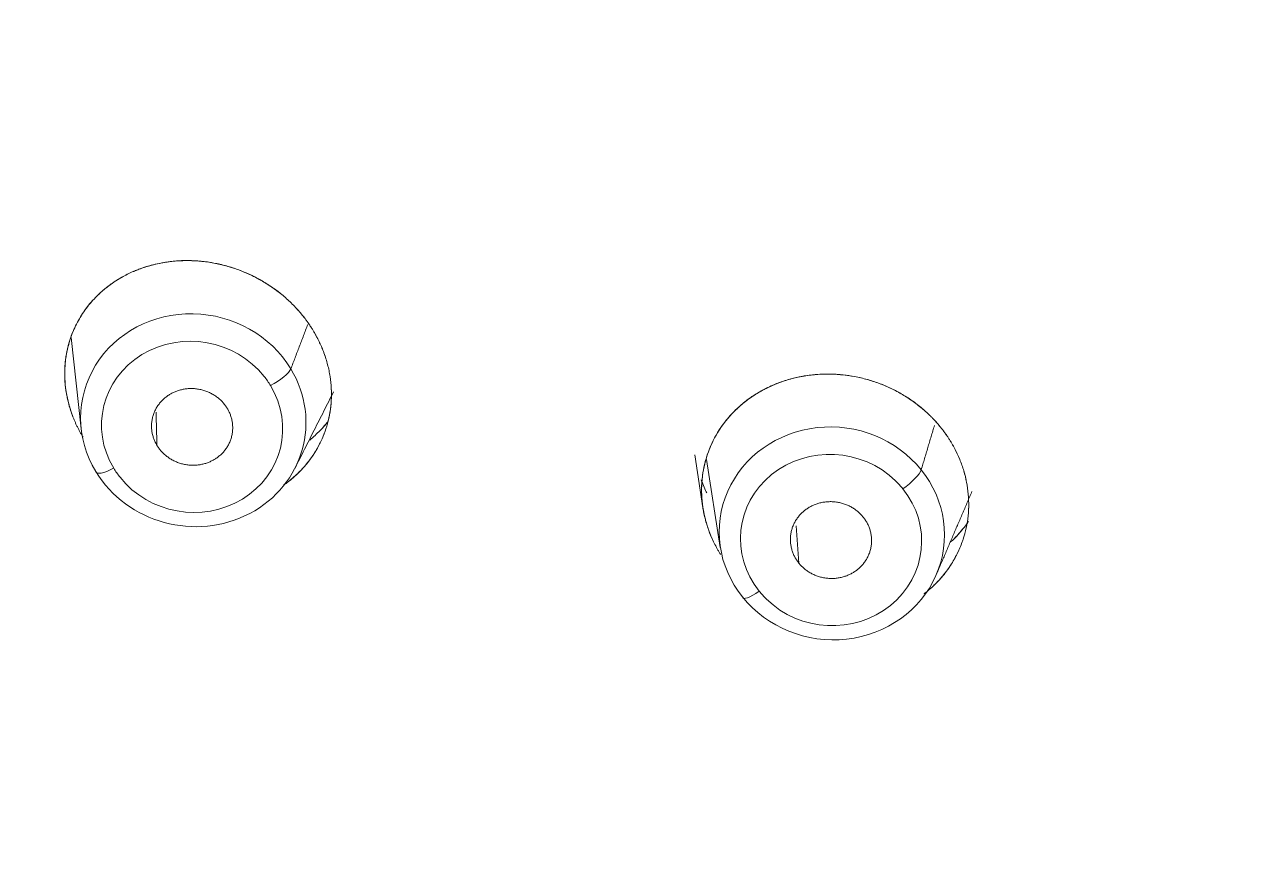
# Model space of a CAD drawing. Extents: x 5217 to 6345, y 0 to 827.
# Drawn here: x 5714.03 to 5730.56, y 465.95 to 477.09 of the extents above; entities that cross this region are included whole.
import ezdxf

# ---------------------------------------------------------------- set-up
doc = ezdxf.new("R2010")
doc.units = 0
doc.header["$LTSCALE"] = 30
doc.header["$MEASUREMENT"] = 0
doc.layers.add('1', color=7, linetype='CONTINUOUS')

msp = doc.modelspace()

# ---------------------------------------------------------------- linework, layer by layer
at = {"layer": '1', "color": 7, "linetype": 'Continuous', "lineweight": 18}
for p, q in [((5714.664, 472.856), (5714.8, 471.62)), ((5714.586, 472.198), (5714.586, 472.198)), ((5723.095, 471.272), (5723.207, 470.552)), ((5723.257, 471.208), (5723.442, 470.018)), ((5723.198, 470.613), (5723.207, 470.552))]:
    msp.add_line(p, q, dxfattribs=at)
for centre, major_axis, ratio, start_param, end_param in [((5757.244, 496.519), (-59.628, 0), 0.953717, 0, 1.529457), ((5757.244, 496.519), (-59.628, 0), 0.953717, 0, 1.529457), ((5716.315, 471.738), (-1.502, 0.272), 0.940906, 3.835194, 6.976787), ((5716.315, 471.738), (-1.502, 0.272), 0.940906, 0.693602, 3.835194), ((5724.95, 470.208), (-1.513, 0.19), 0.942829, 3.914589, 7.056182), ((5724.95, 470.208), (1.513, -0.19), 0.942829, 3.914589, 7.056182)]:
    msp.add_ellipse(centre, major_axis=major_axis, ratio=ratio, start_param=start_param, end_param=end_param, dxfattribs=at)
at = {"layer": '1', "color": 7, "linetype": 'Continuous', "lineweight": 13}
for centre, major_axis, ratio, start_param, end_param in [((5716.299, 471.648), (-1.208, 0.219), 0.940906, 3.961834, 6.976787), ((5716.299, 471.648), (-1.208, 0.219), 0.940906, 3.835194, 3.961834), ((5717.378, 472.306), (-0.257, -0.155), 0.260419, 1.344621, 2.818767), ((5716.299, 471.648), (1.208, -0.219), 0.940906, 3.961834, 6.976787), ((5724.939, 470.118), (1.217, -0.153), 0.942829, 0.895772, 3.914589), ((5715.256, 471.189), (0.257, 0.155), 0.260419, 3.012067, 4.486213), ((5716.299, 471.648), (1.208, -0.219), 0.940906, 3.835194, 3.961834), ((5725.923, 470.909), (0.234, 0.188), 0.238566, 4.470394, 5.949007), ((5724.939, 470.118), (1.217, -0.153), 0.942829, 0.772996, 0.895772), ((5724.939, 470.118), (1.217, -0.153), 0.942829, 4.037364, 7.056182), ((5723.979, 469.525), (0.234, 0.188), 0.238566, 2.991781, 4.470394), ((5724.939, 470.118), (1.217, -0.153), 0.942829, 3.914589, 4.037364)]:
    msp.add_ellipse(centre, major_axis=major_axis, ratio=ratio, start_param=start_param, end_param=end_param, dxfattribs=at)
at = {"layer": '1', "color": 7, "linetype": 'Continuous', "lineweight": 18}
for points, knots in [([(5759.712, 439.668), (5760.292, 439.691), (5761.968, 439.78), (5764.735, 440.04), (5767.995, 440.52), (5771.222, 441.172), (5774.407, 441.992), (5777.54, 442.979), (5780.611, 444.129), (5783.61, 445.439), (5786.529, 446.905), (5789.359, 448.523), (5792.092, 450.287), (5794.718, 452.192), (5797.229, 454.232), (5799.619, 456.402), (5801.88, 458.694), (5804.005, 461.101), (5805.987, 463.617), (5807.821, 466.233), (5809.501, 468.942), (5811.021, 471.735), (5812.378, 474.604), (5813.566, 477.54), (5814.583, 480.534), (5815.426, 483.576), (5816.091, 486.659), (5816.577, 489.772), (5816.882, 492.905), (5817.005, 496.05), (5816.947, 499.196), (5816.706, 502.335), (5816.285, 505.456), (5815.684, 508.55), (5814.904, 511.608), (5813.949, 514.62), (5812.822, 517.578), (5811.525, 520.471), (5810.063, 523.292), (5808.44, 526.031), (5806.66, 528.681), (5804.731, 531.234), (5802.657, 533.681), (5800.444, 536.015), (5798.1, 538.229), (5795.631, 540.316), (5793.045, 542.27), (5790.35, 544.085), (5787.555, 545.755), (5784.667, 547.276), (5781.695, 548.643), (5778.649, 549.85), (5775.538, 550.896), (5772.371, 551.776), (5769.157, 552.489), (5765.908, 553.031), (5762.632, 553.401), (5759.34, 553.598), (5756.041, 553.622), (5752.746, 553.471), (5749.464, 553.148), (5746.207, 552.652), (5742.982, 551.986), (5739.802, 551.151), (5736.674, 550.149), (5733.609, 548.985), (5730.617, 547.661), (5727.705, 546.181), (5724.883, 544.551), (5722.16, 542.774), (5719.544, 540.857), (5717.043, 538.805), (5714.664, 536.624), (5712.415, 534.322), (5710.302, 531.904), (5708.333, 529.379), (5706.512, 526.755), (5704.847, 524.038), (5703.34, 521.238), (5701.998, 518.363), (5700.825, 515.422), (5699.823, 512.423), (5698.996, 509.377), (5698.347, 506.291), (5697.877, 503.176), (5697.588, 500.041), (5697.48, 496.896), (5697.555, 493.75), (5697.811, 490.612), (5698.249, 487.493), (5698.866, 484.402), (5699.661, 481.348), (5700.631, 478.34), (5701.774, 475.388), (5703.085, 472.5), (5704.562, 469.686), (5706.199, 466.954), (5707.991, 464.313), (5709.934, 461.769), (5712.021, 459.332), (5714.245, 457.008), (5716.601, 454.805), (5719.08, 452.73), (5721.676, 450.788), (5724.38, 448.985), (5727.184, 447.328), (5730.08, 445.82), (5733.058, 444.468), (5736.111, 443.274), (5739.227, 442.243), (5742.399, 441.377), (5745.616, 440.68), (5748.868, 440.153), (5751.926, 439.822), (5753.898, 439.702), (5754.776, 439.668)], [0, 0, 0, 0, 0.004702, 0.013606, 0.022511, 0.031416, 0.040321, 0.049226, 0.058131, 0.067035, 0.07594, 0.084844, 0.093748, 0.102652, 0.111556, 0.120459, 0.129362, 0.138265, 0.147168, 0.15607, 0.164972, 0.173874, 0.182775, 0.191676, 0.200577, 0.209478, 0.218378, 0.227279, 0.236179, 0.245079, 0.253978, 0.262878, 0.271778, 0.280678, 0.289578, 0.298478, 0.307379, 0.316279, 0.32518, 0.334081, 0.342982, 0.351884, 0.360785, 0.369687, 0.37859, 0.387493, 0.396396, 0.405299, 0.414202, 0.423106, 0.43201, 0.440914, 0.449818, 0.458723, 0.467628, 0.476532, 0.485437, 0.494342, 0.503247, 0.512152, 0.521057, 0.529962, 0.538867, 0.547772, 0.556677, 0.565582, 0.574486, 0.583391, 0.592295, 0.601199, 0.610103, 0.619007, 0.62791, 0.636813, 0.645716, 0.654619, 0.663521, 0.672423, 0.681325, 0.690226, 0.699127, 0.708028, 0.716929, 0.725829, 0.734729, 0.743629, 0.752529, 0.761429, 0.770329, 0.779229, 0.788129, 0.797029, 0.805929, 0.814829, 0.82373, 0.832631, 0.841532, 0.850433, 0.859334, 0.868236, 0.877138, 0.886041, 0.894944, 0.903847, 0.91275, 0.921653, 0.930557, 0.939461, 0.948365, 0.95727, 0.966174, 0.975079, 0.983983, 0.992888, 1, 1, 1, 1]), ([(5793.07, 451.033), (5793.622, 451.416), (5795.04, 452.443), (5797.228, 454.234), (5799.62, 456.401), (5801.88, 458.694), (5804.005, 461.101), (5805.987, 463.617), (5807.821, 466.233), (5809.501, 468.942), (5811.021, 471.735), (5812.378, 474.604), (5813.566, 477.54), (5814.583, 480.534), (5815.426, 483.576), (5816.091, 486.659), (5816.577, 489.772), (5816.882, 492.905), (5817.005, 496.05), (5816.947, 499.196), (5816.706, 502.335), (5816.285, 505.456), (5815.684, 508.55), (5814.904, 511.608), (5813.949, 514.62), (5812.822, 517.578), (5811.525, 520.471), (5810.063, 523.292), (5808.44, 526.031), (5806.66, 528.681), (5804.731, 531.234), (5802.657, 533.681), (5800.444, 536.015), (5798.1, 538.229), (5795.631, 540.316), (5793.045, 542.27), (5790.35, 544.085), (5787.555, 545.755), (5784.667, 547.276), (5781.695, 548.643), (5778.649, 549.85), (5775.538, 550.896), (5772.371, 551.776), (5769.157, 552.489), (5765.908, 553.031), (5762.632, 553.401), (5759.34, 553.598), (5756.041, 553.622), (5752.746, 553.471), (5749.464, 553.148), (5746.207, 552.652), (5742.982, 551.986), (5739.802, 551.151), (5736.674, 550.149), (5733.609, 548.985), (5730.617, 547.661), (5727.705, 546.181), (5724.883, 544.551), (5722.16, 542.774), (5719.544, 540.857), (5717.043, 538.805), (5714.664, 536.624), (5712.415, 534.322), (5710.302, 531.904), (5708.333, 529.379), (5706.512, 526.755), (5704.847, 524.038), (5703.34, 521.238), (5701.998, 518.363), (5700.825, 515.422), (5699.823, 512.423), (5698.996, 509.377), (5698.347, 506.291), (5697.877, 503.176), (5697.588, 500.041), (5697.48, 496.896), (5697.555, 493.75), (5697.811, 490.612), (5698.249, 487.493), (5698.866, 484.402), (5699.661, 481.348), (5700.631, 478.34), (5701.774, 475.388), (5703.085, 472.5), (5704.562, 469.686), (5706.199, 466.954), (5707.991, 464.313), (5709.934, 461.769), (5712.021, 459.332), (5714.246, 457.009), (5716.6, 454.804), (5719.085, 452.736), (5720.978, 451.284), (5722.066, 450.56), (5722.254, 450.437)], [0, 0, 0, 0, 0.006833, 0.017845, 0.028856, 0.039868, 0.050878, 0.061889, 0.072899, 0.083908, 0.094918, 0.105926, 0.116935, 0.127943, 0.138951, 0.149959, 0.160966, 0.171973, 0.18298, 0.193987, 0.204994, 0.216001, 0.227008, 0.238016, 0.249023, 0.26003, 0.271038, 0.282046, 0.293055, 0.304063, 0.315072, 0.326082, 0.337091, 0.348102, 0.359112, 0.370123, 0.381134, 0.392146, 0.403157, 0.414169, 0.425182, 0.436194, 0.447207, 0.45822, 0.469233, 0.480246, 0.491259, 0.502272, 0.513286, 0.524299, 0.535313, 0.546326, 0.557339, 0.568352, 0.579365, 0.590378, 0.601391, 0.612403, 0.623416, 0.634428, 0.645439, 0.656451, 0.667462, 0.678472, 0.689483, 0.700493, 0.711502, 0.722512, 0.73352, 0.744529, 0.755537, 0.766545, 0.777553, 0.78856, 0.799567, 0.810574, 0.821581, 0.832588, 0.843595, 0.854602, 0.865609, 0.876617, 0.887624, 0.898632, 0.90964, 0.920649, 0.931657, 0.942666, 0.953676, 0.964686, 0.975696, 0.986706, 0.997717, 1, 1, 1, 1]), ([(5717.936, 472.95), (5717.932, 472.956), (5717.925, 472.968), (5717.913, 472.987), (5717.901, 473.005), (5717.889, 473.023), (5717.877, 473.041), (5717.865, 473.059), (5717.852, 473.077), (5717.839, 473.094), (5717.826, 473.112), (5717.812, 473.13), (5717.798, 473.147), (5717.784, 473.164), (5717.77, 473.181), (5717.756, 473.198), (5717.727, 473.231), (5717.684, 473.278), (5717.624, 473.338), (5717.561, 473.396), (5717.475, 473.468), (5717.361, 473.551), (5717.214, 473.642), (5717.056, 473.721), (5716.871, 473.794), (5716.65, 473.857), (5716.409, 473.893), (5716.211, 473.898), (5716.066, 473.89), (5715.904, 473.871), (5715.744, 473.836), (5715.616, 473.793), (5715.559, 473.771), (5715.521, 473.756), (5715.48, 473.738), (5715.428, 473.714), (5715.372, 473.685), (5715.299, 473.642), (5715.223, 473.594), (5715.138, 473.53), (5715.054, 473.458), (5714.978, 473.384), (5714.913, 473.309), (5714.858, 473.239), (5714.808, 473.166), (5714.75, 473.07), (5714.692, 472.951), (5714.636, 472.799), (5714.597, 472.638), (5714.576, 472.467), (5714.575, 472.301), (5714.588, 472.165), (5714.607, 472.057), (5714.626, 471.975), (5714.649, 471.893), (5714.671, 471.827), (5714.686, 471.788), (5714.691, 471.775), (5714.691, 471.775)], [0, 0, 0, 0, 0.004085, 0.008176, 0.012274, 0.016378, 0.020488, 0.024606, 0.028729, 0.032859, 0.036996, 0.04114, 0.04529, 0.049446, 0.05361, 0.05778, 0.061957, 0.077732, 0.093496, 0.109251, 0.124997, 0.155617, 0.187023, 0.219574, 0.252487, 0.296529, 0.3457, 0.387922, 0.407547, 0.428321, 0.480879, 0.5016, 0.507412, 0.51701, 0.525552, 0.53405, 0.550998, 0.563288, 0.584587, 0.605327, 0.627787, 0.651974, 0.670352, 0.688686, 0.706974, 0.725216, 0.757968, 0.789006, 0.82508, 0.860301, 0.893688, 0.92564, 0.942304, 0.958947, 0.975572, 0.992179, 0.999489, 1, 1, 1, 1]), ([(5714.824, 471.508), (5714.82, 471.514), (5714.813, 471.527), (5714.802, 471.545), (5714.791, 471.564), (5714.781, 471.582), (5714.771, 471.601), (5714.761, 471.62), (5714.752, 471.639), (5714.742, 471.658), (5714.733, 471.677), (5714.724, 471.696), (5714.716, 471.716), (5714.708, 471.735), (5714.699, 471.755), (5714.692, 471.774), (5714.684, 471.794), (5714.669, 471.834), (5714.648, 471.894), (5714.625, 471.976), (5714.607, 472.057), (5714.587, 472.169), (5714.574, 472.309), (5714.577, 472.478), (5714.599, 472.644), (5714.644, 472.825), (5714.718, 473.015), (5714.829, 473.207), (5714.956, 473.365), (5715.09, 473.492), (5715.222, 473.595), (5715.365, 473.683), (5715.519, 473.758), (5715.682, 473.817), (5715.851, 473.86), (5716.025, 473.888), (5716.2, 473.899), (5716.376, 473.894), (5716.55, 473.873), (5716.721, 473.837), (5716.889, 473.787), (5717.052, 473.722), (5717.209, 473.645), (5717.357, 473.554), (5717.473, 473.469), (5717.561, 473.396), (5717.623, 473.338), (5717.684, 473.279), (5717.731, 473.227), (5717.768, 473.185), (5717.794, 473.152), (5717.82, 473.12), (5717.845, 473.087), (5717.869, 473.053), (5717.892, 473.019), (5717.914, 472.985), (5717.929, 472.962), (5717.936, 472.95)], [0, 0, 0, 0, 0.003842, 0.007682, 0.011522, 0.015362, 0.019202, 0.023043, 0.026886, 0.03073, 0.034578, 0.038428, 0.042282, 0.04614, 0.050003, 0.053871, 0.057745, 0.061625, 0.07732, 0.092977, 0.108632, 0.124321, 0.156547, 0.188615, 0.220853, 0.253589, 0.297189, 0.340117, 0.383167, 0.415071, 0.446908, 0.478993, 0.510823, 0.542882, 0.575078, 0.606918, 0.638365, 0.669252, 0.700125, 0.730652, 0.761132, 0.791468, 0.821666, 0.851691, 0.881744, 0.896625, 0.911467, 0.926308, 0.941186, 0.948557, 0.955913, 0.963259, 0.9706, 0.97794, 0.985283, 0.992635, 1, 1, 1, 1]), ([(5714.824, 471.508), (5714.82, 471.514), (5714.813, 471.527), (5714.802, 471.545), (5714.791, 471.564), (5714.781, 471.582), (5714.771, 471.601), (5714.761, 471.62), (5714.752, 471.639), (5714.742, 471.658), (5714.733, 471.677), (5714.724, 471.696), (5714.716, 471.716), (5714.708, 471.735), (5714.699, 471.755), (5714.692, 471.774), (5714.684, 471.794), (5714.669, 471.834), (5714.648, 471.894), (5714.625, 471.976), (5714.607, 472.057), (5714.587, 472.169), (5714.574, 472.309), (5714.577, 472.478), (5714.599, 472.644), (5714.644, 472.825), (5714.718, 473.015), (5714.829, 473.207), (5714.956, 473.365), (5715.09, 473.492), (5715.222, 473.595), (5715.365, 473.683), (5715.519, 473.758), (5715.682, 473.817), (5715.851, 473.86), (5716.025, 473.888), (5716.2, 473.899), (5716.376, 473.894), (5716.55, 473.873), (5716.721, 473.837), (5716.889, 473.787), (5717.052, 473.722), (5717.209, 473.645), (5717.357, 473.554), (5717.473, 473.469), (5717.561, 473.396), (5717.623, 473.338), (5717.684, 473.279), (5717.731, 473.227), (5717.768, 473.185), (5717.794, 473.152), (5717.82, 473.12), (5717.845, 473.087), (5717.869, 473.053), (5717.892, 473.019), (5717.914, 472.985), (5717.929, 472.962), (5717.936, 472.95)], [0, 0, 0, 0, 0.003842, 0.007682, 0.011522, 0.015362, 0.019202, 0.023043, 0.026886, 0.03073, 0.034578, 0.038428, 0.042282, 0.04614, 0.050003, 0.053871, 0.057745, 0.061625, 0.07732, 0.092977, 0.108632, 0.124321, 0.156547, 0.188615, 0.220853, 0.253589, 0.297189, 0.340117, 0.383167, 0.415071, 0.446908, 0.478993, 0.510823, 0.542882, 0.575078, 0.606918, 0.638365, 0.669252, 0.700125, 0.730652, 0.761132, 0.791468, 0.821666, 0.851691, 0.881744, 0.896625, 0.911467, 0.926308, 0.941186, 0.948557, 0.955913, 0.963259, 0.9706, 0.97794, 0.985283, 0.992635, 1, 1, 1, 1]), ([(5717.936, 472.95), (5717.932, 472.956), (5717.925, 472.968), (5717.913, 472.987), (5717.901, 473.005), (5717.889, 473.023), (5717.877, 473.041), (5717.865, 473.059), (5717.852, 473.077), (5717.839, 473.094), (5717.826, 473.112), (5717.812, 473.13), (5717.798, 473.147), (5717.784, 473.164), (5717.77, 473.181), (5717.756, 473.198), (5717.727, 473.231), (5717.684, 473.278), (5717.624, 473.338), (5717.561, 473.396), (5717.475, 473.468), (5717.361, 473.551), (5717.214, 473.642), (5717.056, 473.721), (5716.896, 473.784), (5716.734, 473.834), (5716.566, 473.87), (5716.387, 473.893), (5716.213, 473.898), (5716.033, 473.889), (5715.847, 473.861), (5715.69, 473.819), (5715.581, 473.78), (5715.525, 473.757), (5715.48, 473.738), (5715.428, 473.714), (5715.372, 473.685), (5715.299, 473.642), (5715.223, 473.594), (5715.138, 473.53), (5715.054, 473.458), (5714.978, 473.384), (5714.913, 473.309), (5714.858, 473.239), (5714.808, 473.166), (5714.75, 473.07), (5714.692, 472.951), (5714.643, 472.819), (5714.611, 472.697), (5714.591, 472.587), (5714.579, 472.478), (5714.575, 472.364), (5714.579, 472.245), (5714.592, 472.14), (5714.607, 472.056), (5714.622, 471.992), (5714.638, 471.928), (5714.655, 471.874), (5714.671, 471.828), (5714.682, 471.798), (5714.689, 471.78), (5714.691, 471.774)], [0, 0, 0, 0, 0.004084, 0.008175, 0.012272, 0.016375, 0.020485, 0.024602, 0.028725, 0.032854, 0.036991, 0.041133, 0.045283, 0.049439, 0.053602, 0.057771, 0.061948, 0.07772, 0.093482, 0.109234, 0.124978, 0.155593, 0.186994, 0.21954, 0.252448, 0.28175, 0.312874, 0.347208, 0.382186, 0.410763, 0.449072, 0.489966, 0.505144, 0.516989, 0.52553, 0.534026, 0.550971, 0.56326, 0.584555, 0.605292, 0.627749, 0.651932, 0.670308, 0.688638, 0.706923, 0.725163, 0.757909, 0.788943, 0.812259, 0.835284, 0.857543, 0.879322, 0.90481, 0.929518, 0.942459, 0.955392, 0.968318, 0.981238, 0.988931, 0.996597, 1, 1, 1, 1]), ([(5717.536, 470.861), (5717.558, 470.876), (5717.632, 470.931), (5717.734, 471.02), (5717.846, 471.142), (5717.941, 471.268), (5718.024, 471.411), (5718.086, 471.552), (5718.134, 471.697), (5718.167, 471.85), (5718.184, 472.011), (5718.184, 472.171), (5718.17, 472.303), (5718.151, 472.409), (5718.132, 472.489), (5718.109, 472.57), (5718.087, 472.635), (5718.068, 472.684), (5718.054, 472.718), (5718.039, 472.753), (5718.024, 472.786), (5718.008, 472.82), (5717.991, 472.853), (5717.973, 472.886), (5717.955, 472.918), (5717.942, 472.939), (5717.936, 472.95)], [0, 0, 0, 0, 0.034132, 0.117518, 0.17459, 0.249439, 0.323003, 0.389228, 0.451439, 0.522168, 0.592222, 0.659757, 0.725669, 0.760223, 0.794808, 0.829426, 0.864082, 0.879351, 0.894578, 0.909762, 0.924905, 0.940006, 0.955066, 0.970084, 0.985062, 1, 1, 1, 1]), ([(5718.125, 471.675), (5718.127, 471.68), (5718.143, 471.738), (5718.167, 471.85), (5718.184, 472.011), (5718.184, 472.171), (5718.17, 472.303), (5718.151, 472.409), (5718.132, 472.489), (5718.109, 472.57), (5718.087, 472.635), (5718.068, 472.684), (5718.054, 472.718), (5718.039, 472.753), (5718.024, 472.786), (5718.008, 472.82), (5717.991, 472.853), (5717.973, 472.886), (5717.955, 472.918), (5717.942, 472.939), (5717.936, 472.95)], [0, 0, 0, 0, 0.013902, 0.141046, 0.266975, 0.388376, 0.50686, 0.568975, 0.631145, 0.693375, 0.755673, 0.783121, 0.810492, 0.837788, 0.865009, 0.892154, 0.919226, 0.946223, 0.973148, 1, 1, 1, 1]), ([(5717.936, 472.95), (5717.94, 472.944), (5717.947, 472.932), (5717.958, 472.913), (5717.968, 472.895), (5717.978, 472.876), (5717.988, 472.858), (5717.998, 472.839), (5718.007, 472.82), (5718.017, 472.801), (5718.026, 472.782), (5718.035, 472.763), (5718.043, 472.744), (5718.051, 472.725), (5718.059, 472.705), (5718.067, 472.686), (5718.075, 472.667), (5718.09, 472.627), (5718.11, 472.568), (5718.132, 472.489), (5718.151, 472.408), (5718.17, 472.3), (5718.184, 472.165), (5718.183, 472.004), (5718.167, 471.852), (5718.147, 471.756), (5718.136, 471.712)], [0, 0, 0, 0, 0.015923, 0.031825, 0.04771, 0.063579, 0.079436, 0.095282, 0.111121, 0.126956, 0.142789, 0.158622, 0.174458, 0.190301, 0.206152, 0.222015, 0.237891, 0.253784, 0.317416, 0.380974, 0.44463, 0.508557, 0.636049, 0.763841, 0.890556, 1, 1, 1, 1]), ([(5717.936, 472.95), (5717.94, 472.944), (5717.947, 472.932), (5717.958, 472.913), (5717.968, 472.895), (5717.978, 472.876), (5717.988, 472.858), (5717.998, 472.839), (5718.007, 472.82), (5718.017, 472.801), (5718.026, 472.782), (5718.035, 472.763), (5718.043, 472.744), (5718.051, 472.725), (5718.059, 472.705), (5718.067, 472.686), (5718.075, 472.667), (5718.09, 472.627), (5718.11, 472.568), (5718.132, 472.489), (5718.151, 472.408), (5718.17, 472.3), (5718.184, 472.165), (5718.183, 472.004), (5718.167, 471.852), (5718.147, 471.756), (5718.136, 471.712)], [0, 0, 0, 0, 0.015923, 0.031825, 0.04771, 0.063579, 0.079436, 0.095282, 0.111121, 0.126956, 0.142789, 0.158622, 0.174458, 0.190301, 0.206152, 0.222015, 0.237891, 0.253784, 0.317416, 0.380974, 0.44463, 0.508557, 0.636049, 0.763841, 0.890556, 1, 1, 1, 1]), ([(5726.423, 471.639), (5726.419, 471.645), (5726.41, 471.655), (5726.397, 471.671), (5726.384, 471.687), (5726.37, 471.703), (5726.356, 471.719), (5726.342, 471.734), (5726.327, 471.749), (5726.313, 471.765), (5726.298, 471.78), (5726.283, 471.795), (5726.268, 471.81), (5726.253, 471.824), (5726.237, 471.839), (5726.221, 471.853), (5726.205, 471.868), (5726.173, 471.896), (5726.122, 471.938), (5726.053, 471.99), (5725.981, 472.039), (5725.884, 472.099), (5725.759, 472.166), (5725.6, 472.234), (5725.432, 472.29), (5725.233, 472.336), (5724.996, 472.365), (5724.768, 472.362), (5724.589, 472.339), (5724.456, 472.313), (5724.316, 472.275), (5724.17, 472.222), (5724.062, 472.17), (5723.988, 472.13), (5723.944, 472.104), (5723.899, 472.076), (5723.849, 472.042), (5723.79, 472), (5723.726, 471.947), (5723.661, 471.889), (5723.592, 471.819), (5723.519, 471.735), (5723.45, 471.642), (5723.387, 471.542), (5723.333, 471.438), (5723.281, 471.317), (5723.236, 471.18), (5723.202, 471.019), (5723.186, 470.85), (5723.19, 470.677), (5723.211, 470.511), (5723.243, 470.376), (5723.277, 470.271), (5723.306, 470.195), (5723.327, 470.146), (5723.337, 470.124)], [0, 0, 0, 0, 0.004038, 0.008083, 0.012134, 0.016191, 0.020255, 0.024326, 0.028403, 0.032486, 0.036577, 0.040673, 0.044777, 0.048887, 0.053004, 0.057127, 0.061257, 0.065394, 0.082064, 0.098725, 0.115378, 0.132024, 0.163694, 0.196231, 0.230013, 0.264204, 0.312254, 0.366249, 0.395273, 0.417198, 0.445645, 0.480193, 0.50969, 0.517504, 0.530965, 0.540548, 0.54986, 0.567814, 0.584805, 0.600754, 0.622079, 0.645223, 0.67019, 0.69471, 0.719261, 0.743842, 0.777623, 0.810258, 0.847373, 0.883627, 0.918002, 0.950908, 0.968018, 0.985114, 1, 1, 1, 1]), ([(5723.446, 469.923), (5723.445, 469.925), (5723.44, 469.932), (5723.432, 469.946), (5723.421, 469.964), (5723.41, 469.982), (5723.4, 470.001), (5723.39, 470.019), (5723.369, 470.057), (5723.341, 470.114), (5723.307, 470.192), (5723.277, 470.271), (5723.242, 470.38), (5723.209, 470.518), (5723.189, 470.687), (5723.187, 470.857), (5723.21, 471.081), (5723.282, 471.352), (5723.414, 471.598), (5723.55, 471.774), (5723.666, 471.896), (5723.796, 472.006), (5723.937, 472.103), (5724.088, 472.185), (5724.246, 472.251), (5724.41, 472.303), (5724.576, 472.339), (5724.744, 472.359), (5724.914, 472.364), (5725.086, 472.355), (5725.258, 472.33), (5725.428, 472.291), (5725.594, 472.237), (5725.754, 472.169), (5725.882, 472.101), (5725.98, 472.04), (5726.051, 471.991), (5726.12, 471.939), (5726.174, 471.895), (5726.215, 471.859), (5726.243, 471.833), (5726.271, 471.807), (5726.298, 471.78), (5726.324, 471.753), (5726.35, 471.725), (5726.375, 471.697), (5726.4, 471.669), (5726.416, 471.649), (5726.423, 471.639)], [0, 0, 0, 0, 0.001125, 0.005127, 0.009134, 0.013145, 0.017161, 0.021182, 0.02521, 0.041545, 0.057839, 0.074127, 0.090448, 0.124022, 0.157417, 0.190967, 0.225006, 0.292542, 0.358832, 0.391951, 0.425246, 0.458871, 0.491984, 0.524835, 0.557902, 0.590104, 0.621909, 0.653132, 0.684302, 0.71571, 0.747233, 0.779166, 0.810674, 0.842075, 0.873693, 0.889469, 0.905218, 0.920981, 0.936799, 0.943856, 0.950895, 0.957921, 0.964937, 0.971947, 0.978955, 0.985964, 0.992977, 1, 1, 1, 1]), ([(5726.423, 471.639), (5726.419, 471.645), (5726.41, 471.655), (5726.397, 471.671), (5726.384, 471.687), (5726.37, 471.703), (5726.356, 471.719), (5726.342, 471.734), (5726.327, 471.749), (5726.313, 471.765), (5726.298, 471.78), (5726.283, 471.795), (5726.268, 471.81), (5726.253, 471.824), (5726.237, 471.839), (5726.221, 471.853), (5726.205, 471.868), (5726.173, 471.896), (5726.122, 471.938), (5726.053, 471.99), (5725.981, 472.039), (5725.884, 472.099), (5725.759, 472.166), (5725.6, 472.234), (5725.432, 472.29), (5725.265, 472.329), (5725.101, 472.353), (5724.934, 472.364), (5724.758, 472.36), (5724.589, 472.34), (5724.418, 472.305), (5724.243, 472.252), (5724.104, 472.191), (5724.003, 472.138), (5723.949, 472.107), (5723.899, 472.076), (5723.849, 472.042), (5723.79, 472), (5723.726, 471.947), (5723.661, 471.889), (5723.592, 471.819), (5723.519, 471.735), (5723.45, 471.642), (5723.387, 471.542), (5723.333, 471.438), (5723.281, 471.317), (5723.236, 471.18), (5723.207, 471.039), (5723.192, 470.912), (5723.187, 470.788), (5723.192, 470.655), (5723.208, 470.538), (5723.227, 470.447), (5723.243, 470.381), (5723.263, 470.315), (5723.292, 470.228), (5723.318, 470.164), (5723.337, 470.123)], [0, 0, 0, 0, 0.004037, 0.008081, 0.012132, 0.016189, 0.020252, 0.024322, 0.028399, 0.032482, 0.036572, 0.040668, 0.044771, 0.04888, 0.052996, 0.057119, 0.061249, 0.065385, 0.082053, 0.098712, 0.115363, 0.132007, 0.163671, 0.196205, 0.229982, 0.264168, 0.293546, 0.32489, 0.359664, 0.395135, 0.423558, 0.462028, 0.503023, 0.514061, 0.530928, 0.54051, 0.54982, 0.567771, 0.58476, 0.600707, 0.62203, 0.645171, 0.670133, 0.694651, 0.719198, 0.743775, 0.777552, 0.810183, 0.834215, 0.857952, 0.887812, 0.916795, 0.930787, 0.944512, 0.958624, 0.972895, 1, 1, 1, 1]), ([(5723.446, 469.923), (5723.445, 469.925), (5723.44, 469.932), (5723.432, 469.946), (5723.421, 469.964), (5723.41, 469.982), (5723.4, 470.001), (5723.39, 470.019), (5723.369, 470.057), (5723.341, 470.114), (5723.307, 470.192), (5723.277, 470.271), (5723.242, 470.38), (5723.209, 470.518), (5723.189, 470.687), (5723.187, 470.857), (5723.21, 471.081), (5723.282, 471.352), (5723.414, 471.598), (5723.55, 471.774), (5723.666, 471.896), (5723.796, 472.006), (5723.937, 472.103), (5724.088, 472.185), (5724.246, 472.251), (5724.41, 472.303), (5724.576, 472.339), (5724.744, 472.359), (5724.914, 472.364), (5725.086, 472.355), (5725.258, 472.33), (5725.428, 472.291), (5725.594, 472.237), (5725.754, 472.169), (5725.882, 472.101), (5725.98, 472.04), (5726.051, 471.991), (5726.12, 471.939), (5726.174, 471.895), (5726.215, 471.859), (5726.243, 471.833), (5726.271, 471.807), (5726.298, 471.78), (5726.324, 471.753), (5726.35, 471.725), (5726.375, 471.697), (5726.4, 471.669), (5726.416, 471.649), (5726.423, 471.639)], [0, 0, 0, 0, 0.001125, 0.005127, 0.009134, 0.013145, 0.017161, 0.021182, 0.02521, 0.041545, 0.057839, 0.074127, 0.090448, 0.124022, 0.157417, 0.190967, 0.225006, 0.292542, 0.358832, 0.391951, 0.425246, 0.458871, 0.491984, 0.524835, 0.557902, 0.590104, 0.621909, 0.653132, 0.684302, 0.71571, 0.747233, 0.779166, 0.810674, 0.842075, 0.873693, 0.889469, 0.905218, 0.920981, 0.936799, 0.943856, 0.950895, 0.957921, 0.964937, 0.971947, 0.978955, 0.985964, 0.992977, 1, 1, 1, 1]), ([(5718.134, 471.716), (5718.101, 471.676), (5718.024, 471.589), (5717.938, 471.511), (5717.889, 471.47)], [0, 0, 0, 0, 0.450398, 1, 1, 1, 1]), ([(5718.131, 471.713), (5718.099, 471.674), (5718.023, 471.588), (5717.938, 471.511), (5717.889, 471.47)], [0, 0, 0, 0, 0.443936, 1, 1, 1, 1]), ([(5718.085, 471.554), (5718.083, 471.55), (5718.062, 471.497), (5718.016, 471.397), (5717.934, 471.26), (5717.837, 471.131), (5717.727, 471.013), (5717.64, 470.938), (5717.592, 470.901), (5717.588, 470.898)], [0, 0, 0, 0, 0.013994, 0.204681, 0.397528, 0.591329, 0.786388, 0.980381, 1, 1, 1, 1]), ([(5718.085, 471.554), (5718.083, 471.55), (5718.062, 471.497), (5718.016, 471.397), (5717.934, 471.26), (5717.837, 471.131), (5717.727, 471.013), (5717.64, 470.938), (5717.592, 470.901), (5717.588, 470.898)], [0, 0, 0, 0, 0.013994, 0.204681, 0.397528, 0.591329, 0.786388, 0.980381, 1, 1, 1, 1]), ([(5726.194, 469.389), (5726.207, 469.399), (5726.268, 469.446), (5726.375, 469.544), (5726.485, 469.672), (5726.58, 469.811), (5726.657, 469.95), (5726.721, 470.106), (5726.764, 470.257), (5726.792, 470.411), (5726.804, 470.57), (5726.798, 470.736), (5726.775, 470.897), (5726.743, 471.028), (5726.71, 471.131), (5726.68, 471.209), (5726.646, 471.286), (5726.615, 471.348), (5726.588, 471.398), (5726.567, 471.434), (5726.545, 471.47), (5726.522, 471.505), (5726.499, 471.539), (5726.474, 471.573), (5726.449, 471.607), (5726.432, 471.629), (5726.423, 471.639)], [0, 0, 0, 0, 0.019478, 0.090869, 0.171603, 0.222011, 0.293217, 0.363178, 0.425687, 0.484075, 0.551336, 0.617826, 0.681771, 0.743996, 0.776261, 0.808549, 0.840861, 0.873201, 0.889229, 0.905205, 0.92113, 0.937004, 0.952828, 0.968602, 0.984326, 1, 1, 1, 1]), ([(5726.194, 469.389), (5726.207, 469.399), (5726.268, 469.446), (5726.375, 469.544), (5726.485, 469.672), (5726.58, 469.811), (5726.657, 469.95), (5726.721, 470.106), (5726.764, 470.257), (5726.792, 470.411), (5726.804, 470.57), (5726.798, 470.736), (5726.775, 470.897), (5726.743, 471.028), (5726.71, 471.131), (5726.68, 471.209), (5726.646, 471.286), (5726.615, 471.348), (5726.588, 471.398), (5726.567, 471.434), (5726.545, 471.47), (5726.522, 471.505), (5726.499, 471.539), (5726.474, 471.573), (5726.449, 471.607), (5726.432, 471.629), (5726.423, 471.639)], [0, 0, 0, 0, 0.019478, 0.090869, 0.171603, 0.222011, 0.293217, 0.363178, 0.425687, 0.484075, 0.551336, 0.617826, 0.681771, 0.743996, 0.776261, 0.808549, 0.840861, 0.873201, 0.889229, 0.905205, 0.92113, 0.937004, 0.952828, 0.968602, 0.984326, 1, 1, 1, 1]), ([(5726.423, 471.639), (5726.428, 471.634), (5726.437, 471.623), (5726.45, 471.606), (5726.462, 471.589), (5726.475, 471.572), (5726.487, 471.555), (5726.499, 471.538), (5726.511, 471.521), (5726.523, 471.503), (5726.534, 471.486), (5726.546, 471.468), (5726.557, 471.45), (5726.568, 471.432), (5726.578, 471.414), (5726.589, 471.396), (5726.599, 471.377), (5726.619, 471.34), (5726.647, 471.284), (5726.68, 471.208), (5726.71, 471.131), (5726.741, 471.036), (5726.758, 470.967), (5726.767, 470.924)], [0, 0, 0, 0, 0.025907, 0.051795, 0.077666, 0.103527, 0.12938, 0.155231, 0.181083, 0.206942, 0.232811, 0.258695, 0.284598, 0.310525, 0.33648, 0.362467, 0.38849, 0.414554, 0.518898, 0.622952, 0.726997, 0.831307, 1, 1, 1, 1]), ([(5726.423, 471.639), (5726.428, 471.634), (5726.437, 471.623), (5726.45, 471.606), (5726.462, 471.589), (5726.475, 471.572), (5726.487, 471.555), (5726.499, 471.538), (5726.511, 471.521), (5726.523, 471.503), (5726.534, 471.486), (5726.546, 471.468), (5726.557, 471.45), (5726.568, 471.432), (5726.578, 471.414), (5726.589, 471.396), (5726.599, 471.377), (5726.619, 471.34), (5726.647, 471.284), (5726.68, 471.208), (5726.71, 471.131), (5726.741, 471.036), (5726.758, 470.967), (5726.767, 470.924)], [0, 0, 0, 0, 0.025907, 0.051795, 0.077666, 0.103527, 0.12938, 0.155231, 0.181083, 0.206942, 0.232811, 0.258695, 0.284598, 0.310525, 0.33648, 0.362467, 0.38849, 0.414554, 0.518898, 0.622952, 0.726997, 0.831307, 1, 1, 1, 1]), ([(5717.536, 470.861), (5717.558, 470.876), (5717.632, 470.931), (5717.734, 471.02), (5717.846, 471.142), (5717.941, 471.268), (5717.998, 471.367), (5718.024, 471.418), (5718.024, 471.418)], [0, 0, 0, 0, 0.105445, 0.363052, 0.539369, 0.770601, 0.997865, 1, 1, 1, 1]), ([(5723.258, 470.755), (5723.253, 470.766), (5723.234, 470.806), (5723.209, 470.864), (5723.19, 470.912), (5723.184, 470.93)], [0, 0, 0, 0, 0.188651, 0.691681, 1, 1, 1, 1]), ([(5723.258, 470.755), (5723.253, 470.766), (5723.234, 470.806), (5723.209, 470.864), (5723.19, 470.912), (5723.184, 470.93)], [0, 0, 0, 0, 0.188601, 0.691622, 1, 1, 1, 1]), ([(5726.801, 470.601), (5726.801, 470.59), (5726.8, 470.524), (5726.791, 470.404), (5726.761, 470.243), (5726.714, 470.088), (5726.651, 469.938), (5726.572, 469.796), (5726.477, 469.663), (5726.392, 469.566), (5726.339, 469.514), (5726.325, 469.5)], [0, 0, 0, 0, 0.027609, 0.160016, 0.292585, 0.424862, 0.556517, 0.689037, 0.821184, 0.953793, 1, 1, 1, 1]), ([(5726.801, 470.601), (5726.801, 470.59), (5726.8, 470.524), (5726.791, 470.404), (5726.761, 470.243), (5726.714, 470.088), (5726.651, 469.938), (5726.572, 469.796), (5726.477, 469.663), (5726.392, 469.566), (5726.339, 469.514), (5726.325, 469.5)], [0, 0, 0, 0, 0.027609, 0.160016, 0.292585, 0.424862, 0.556517, 0.689037, 0.821184, 0.953793, 1, 1, 1, 1]), ([(5726.615, 470.147), (5726.627, 470.16), (5726.681, 470.217), (5726.742, 470.291), (5726.788, 470.354), (5726.798, 470.369)], [0, 0, 0, 0, 0.187207, 0.814003, 1, 1, 1, 1]), ([(5726.615, 470.147), (5726.627, 470.16), (5726.681, 470.217), (5726.742, 470.291), (5726.788, 470.354), (5726.798, 470.369)], [0, 0, 0, 0, 0.187207, 0.814003, 1, 1, 1, 1]), ([(5726.734, 470.283), (5726.708, 470.25), (5726.654, 470.186), (5726.594, 470.125), (5726.563, 470.096)], [0, 0, 0, 0, 0.501932, 1, 1, 1, 1]), ([(5726.734, 470.283), (5726.708, 470.25), (5726.654, 470.186), (5726.594, 470.125), (5726.563, 470.096)], [0, 0, 0, 0, 0.501932, 1, 1, 1, 1])]:
    msp.add_open_spline(points, degree=3, knots=knots, dxfattribs=at)
msp.add_rational_spline([(5697.616, 496.519), (5697.616, 441.954), (5754.78, 439.699)], [1, 0.715597051235, 0.983511684925], degree=2, dxfattribs=at)
msp.add_rational_spline([(5697.616, 496.519), (5697.616, 441.954), (5754.78, 439.699)], [1, 0.715597051235, 0.983511684925], degree=2, dxfattribs=at)
at = {"layer": '1', "color": 7, "linetype": 'Continuous', "lineweight": 13}
for points, degree in [([(5717.634, 472.432), (5717.863, 473.032)], 1), ([(5715.812, 471.845), (5715.816, 471.696), (5715.82, 471.547), (5715.824, 471.398)], 3), ([(5726.338, 471.667), (5726.158, 471.068)], 1), ([(5724.466, 470.31), (5724.478, 470.143), (5724.491, 469.975), (5724.503, 469.807)], 3)]:
    msp.add_open_spline(points, degree=degree, dxfattribs=at)
at = {"layer": '1', "color": 7, "linetype": 'Continuous', "lineweight": 18}
for points, weights in [([(5715.824, 471.398), (5715.549, 471.852), (5716.024, 472.102), (5716.499, 472.352), (5716.774, 471.898)], [1, 0.707106781179, 1, 0.707106781179, 1]), ([(5716.774, 471.898), (5717.049, 471.443), (5716.574, 471.193), (5716.099, 470.943), (5715.824, 471.398)], [1, 0.707106781188, 1, 0.707106781188, 1]), ([(5724.503, 469.807), (5724.168, 470.224), (5724.604, 470.534), (5725.04, 470.844), (5725.374, 470.428)], [1, 0.707106781189, 1, 0.707106781189, 1]), ([(5724.503, 469.807), (5724.838, 469.391), (5725.273, 469.701), (5725.709, 470.012), (5725.374, 470.428)], [1, 0.707106781184, 1, 0.707106781184, 1])]:
    msp.add_rational_spline(points, weights, degree=2, knots=[0, 0, 0, 0.5, 0.5, 1, 1, 1], dxfattribs=at)
for points in [[(5717.688, 471.086), (5718.212, 472.122)], [(5726.361, 469.646), (5726.845, 470.775)]]:
    msp.add_open_spline(points, degree=1, dxfattribs=at)

doc.saveas('drawing.dxf')
